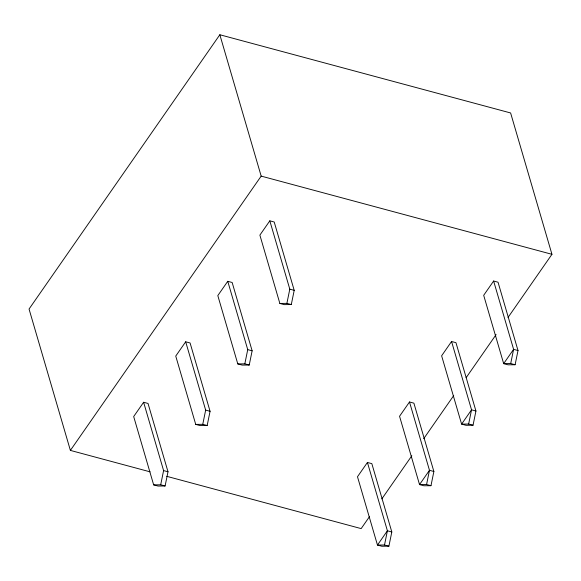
<?xml version="1.0" encoding="UTF-8"?>
<svg xmlns="http://www.w3.org/2000/svg" width="581" height="581" viewBox="0 0 581 581"><rect width="100%" height="100%" fill="white"/><g stroke="black" fill="none" stroke-linecap="round" stroke-linejoin="round"><path stroke-width="0.87" d="M153.66 484.874L160.697 484.801L163.595 470.588L143.616 402.263L148.024 403.446L168.003 471.772L165.098 485.985L158.068 486.057L153.66 484.874L133.681 416.548L143.616 402.263M195.724 424.399L202.762 424.319L205.659 410.113L185.68 341.788L190.089 342.972L210.068 411.297L207.17 425.503L200.133 425.582L195.724 424.399L175.745 356.073L185.68 341.788M237.789 363.917L244.826 363.844L247.731 349.631L227.752 281.306L232.153 282.489L252.132 350.815L249.234 365.028L242.197 365.1L237.789 363.917L217.81 295.591L227.752 281.306M279.86 303.442L286.891 303.362L289.796 289.156L269.816 220.831L274.217 222.015L294.204 290.34L291.299 304.546L284.262 304.626L279.86 303.442L259.881 235.116L269.816 220.831M391.812 531.964L387.404 530.78L377.468 545.065L384.506 544.993L387.404 530.78L367.424 462.454L371.833 463.645L391.812 531.964L388.907 546.176L381.877 546.256L377.468 545.065L357.489 476.747L367.424 462.454M433.876 471.489L429.475 470.305L419.533 484.59L426.57 484.518L429.475 470.305L409.496 401.979L413.897 403.163L433.876 471.489L430.979 485.701L423.941 485.774L419.533 484.59L399.554 416.265L409.496 401.979M475.941 411.007L471.54 409.823L461.604 424.108L468.635 424.036L471.54 409.823L451.56 341.497L455.962 342.688L475.941 411.007L473.043 425.219L466.006 425.299L461.604 424.108L441.625 355.79L451.56 341.497M518.012 350.532L513.604 349.348L503.669 363.633L510.699 363.561L513.604 349.348L493.625 281.022L498.033 282.206L518.012 350.532L515.107 364.745L508.07 364.817L503.669 363.633L483.69 295.308L493.625 281.022M508.005 317.495L551.95 254.311L510.612 112.954L219.836 34.744L29.05 309.041L70.388 450.406L150.087 471.837M70.388 450.406L261.174 176.108L219.836 34.744M369.436 516.712L361.164 528.608L166.725 476.318M381.848 498.876L411.835 455.758M423.723 438.662L453.71 395.552M466.122 377.708L496.109 334.591M261.174 176.108L551.95 254.311M289.796 289.156L294.204 290.34M286.891 303.362L291.299 304.546M510.699 363.561L515.107 364.745M247.731 349.631L252.132 350.815M244.826 363.844L249.234 365.028M468.635 424.036L473.043 425.219M205.659 410.113L210.068 411.297M202.762 424.319L207.17 425.503M426.57 484.518L430.979 485.701M163.595 470.588L168.003 471.772M160.697 484.801L165.098 485.985M384.506 544.993L388.907 546.176"/></g></svg>
